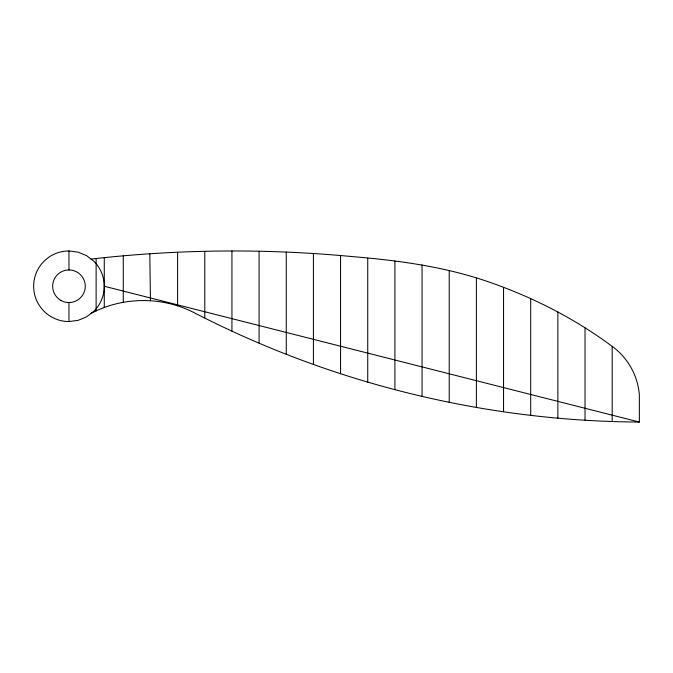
<?xml version="1.0" encoding="UTF-8"?>
<svg xmlns="http://www.w3.org/2000/svg" width="673" height="673" viewBox="0 0 673 673"><rect width="100%" height="100%" fill="white"/><g stroke="black" fill="none" stroke-linecap="round" stroke-linejoin="round"><path stroke-width="1.01" d="M91.065 313.416C123.142 296.271 163.489 296.271 195.565 313.416C332.319 383.669 485.603 421.197 639.35 422.055L639.35 394.9A66.551 66.551 0 0 0 612.186 346.376C576.197 319.65 535.986 298.804 493.805 283.712C448.361 267.173 400.267 260.577 352.307 256.598C265.456 248.345 177.748 249.178 91.065 259.088M68.957 321.559L78.102 320.356L86.615 316.832L93.926 311.22A35.307 35.307 0 0 0 93.926 261.284L86.615 255.673L78.102 252.148L68.957 250.945A35.307 35.307 0 0 0 33.65 286.252A35.307 35.307 0 0 0 68.957 321.559L68.957 302.547M104.273 286.252L639.35 422.055M149.827 253.805L150.441 300.755M612.186 346.376L612.186 421.382M585.03 327.844L585.03 420.078M557.867 312.003L557.867 418.143M530.703 298.686L530.703 415.334M503.547 287.43L503.547 411.691M476.383 278.092L476.383 407.401M449.219 270.58L449.219 402.42M422.055 264.901L422.055 396.355M394.9 260.989L394.9 389.6M367.736 258.222L367.736 382.121M340.572 255.597L340.572 373.751M313.416 253.553L313.416 364.362M286.252 252.097L286.252 354.158M259.088 251.222L259.088 343.129M231.933 250.953L231.933 331.124M204.769 251.307L204.769 317.917M177.605 252.249L177.605 305.895M123.285 255.866L123.285 302.337M104.273 257.7L104.273 307.595M96.121 258.558L96.121 311.002M68.957 250.945L68.957 269.957M60.814 300.368A16.295 16.295 0 0 0 85.261 286.252A16.295 16.295 0 0 0 60.814 272.136A16.295 16.295 0 0 0 60.814 300.368"/></g></svg>
